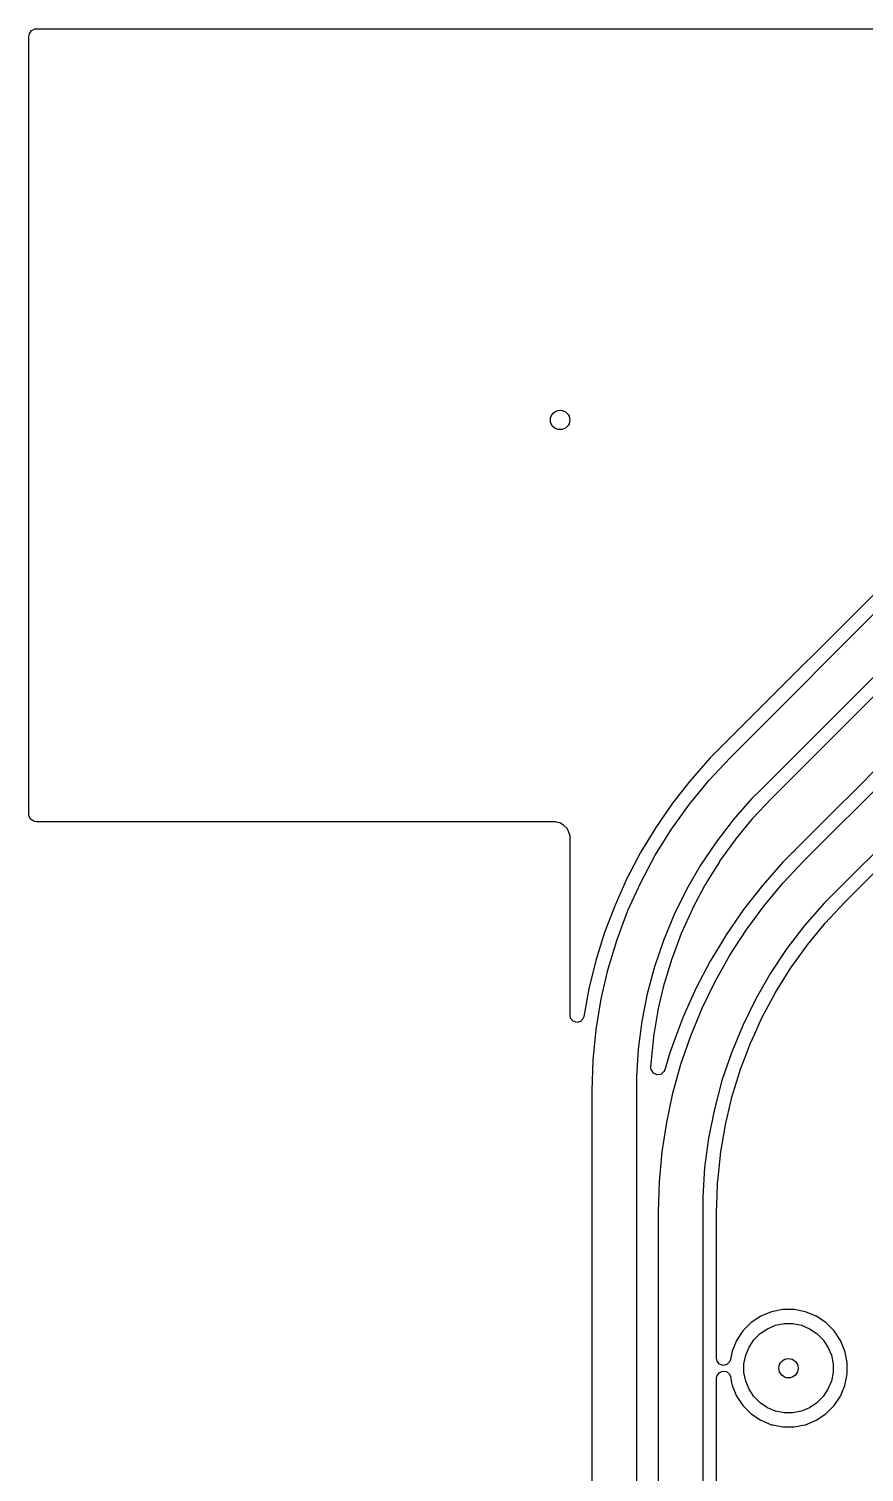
# Model space of a CAD drawing. Header units: inches. Extents: x 0.01 to 5.35, y 0.01 to 3.37.
# Drawn here: x 0.012 to 0.606, y 2.342 to 3.368 of the extents above; entities that cross this region are included whole.
import ezdxf

# ---------------------------------------------------------------- set-up
doc = ezdxf.new("R2010")
doc.units = ezdxf.units.IN
doc.header["$MEASUREMENT"] = 0
doc.layers.add('BLACK', color=250, linetype='CONTINUOUS')

msp = doc.modelspace()

# ---------------------------------------------------------------- linework, layer by layer
at = {"layer": 'BLACK', "linetype": 'CONTINUOUS'}
for p, q in [((0.0137, 3.3669), (0.0159, 3.368)), ((0.0137, 3.3669), (0.0137, 3.3669)), ((0.0159, 3.368), (0.0162, 3.3681)), ((0.0162, 3.3681), (0.0172, 3.3682)), ((0.0172, 3.3682), (5.3429, 3.3682)), ((0.0118, 3.3626), (0.012, 3.364)), ((0.0118, 2.8096), (0.0118, 3.3626)), ((0.012, 3.364), (0.0122, 3.3646)), ((0.0122, 3.3646), (0.0137, 3.3669)), ((0.6335, 2.9862), (0.505, 2.8578)), ((0.511, 2.8498), (0.6395, 2.9783)), ((0.6618, 2.956), (0.5333, 2.8275)), ((0.5423, 2.8226), (0.6609, 2.9413)), ((0.505, 2.8578), (0.4966, 2.8494)), ((0.4966, 2.8494), (0.4825, 2.8334)), ((0.496, 2.8338), (0.511, 2.8498)), ((0.4966, 2.8494), (0.4966, 2.8494)), ((0.62, 2.8468), (0.5969, 2.8237)), ((0.4824, 2.8332), (0.47, 2.8174)), ((0.4821, 2.8168), (0.496, 2.8338)), ((0.4825, 2.8334), (0.4824, 2.8332)), ((0.5633, 2.7762), (0.6261, 2.8389)), ((0.5333, 2.8275), (0.5262, 2.8205)), ((0.5969, 2.8237), (0.5892, 2.816)), ((0.47, 2.8174), (0.4581, 2.8002)), ((0.4693, 2.799), (0.4821, 2.8168)), ((0.5262, 2.8205), (0.5131, 2.8056)), ((0.5273, 2.8067), (0.5402, 2.8205)), ((0.5402, 2.8205), (0.5403, 2.8206)), ((0.5402, 2.8205), (0.5402, 2.8205)), ((0.5403, 2.8206), (0.5423, 2.8226)), ((0.5403, 2.8206), (0.5403, 2.8206)), ((0.5892, 2.816), (0.5584, 2.7852)), ((0.6484, 2.8166), (0.5856, 2.7539)), ((0.0119, 2.8086), (0.0118, 2.8096)), ((0.012, 2.8083), (0.0119, 2.8086)), ((0.0131, 2.8061), (0.012, 2.8083)), ((0.0154, 2.8046), (0.0131, 2.8061)), ((0.0131, 2.8061), (0.0131, 2.8061)), ((0.016, 2.8044), (0.0154, 2.8046)), ((0.0174, 2.8042), (0.016, 2.8044)), ((0.3868, 2.8042), (0.0174, 2.8042)), ((0.3885, 2.8037), (0.3868, 2.8042)), ((0.3868, 2.8042), (0.3868, 2.8042)), ((0.3898, 2.8034), (0.3885, 2.8037)), ((0.3885, 2.8037), (0.3885, 2.8037)), ((0.3899, 2.8034), (0.3898, 2.8034)), ((0.3898, 2.8034), (0.3898, 2.8034)), ((0.3916, 2.8023), (0.3899, 2.8034)), ((0.3925, 2.8018), (0.3916, 2.8023)), ((0.5131, 2.8056), (0.501, 2.7898)), ((0.5151, 2.7919), (0.5269, 2.8063)), ((0.5269, 2.8063), (0.527, 2.8065)), ((0.527, 2.8065), (0.5272, 2.8066)), ((0.5272, 2.8066), (0.5273, 2.8067)), ((0.3947, 2.7996), (0.3925, 2.8018)), ((0.3925, 2.8018), (0.3925, 2.8018)), ((0.3925, 2.8018), (0.3925, 2.8018)), ((0.3925, 2.8018), (0.3925, 2.8018)), ((0.3959, 2.7976), (0.3947, 2.7996)), ((0.3947, 2.7996), (0.3947, 2.7996)), ((0.3947, 2.7996), (0.3947, 2.7996)), ((0.3947, 2.7996), (0.3947, 2.7996)), ((0.3961, 2.7973), (0.3959, 2.7976)), ((0.3959, 2.7976), (0.3959, 2.7976)), ((0.3959, 2.7976), (0.3959, 2.7976)), ((0.3963, 2.7969), (0.3961, 2.7973)), ((0.3971, 2.794), (0.3963, 2.7969)), ((0.3971, 2.7939), (0.3971, 2.794)), ((0.3971, 2.6664), (0.3971, 2.7939)), ((0.3971, 2.7939), (0.3971, 2.7939)), ((0.4581, 2.8002), (0.4473, 2.7824)), ((0.4577, 2.7804), (0.4693, 2.799)), ((0.4581, 2.8002), (0.4581, 2.8002)), ((0.6038, 2.7582), (0.6466, 2.801)), ((0.4473, 2.7824), (0.4376, 2.7639)), ((0.501, 2.7898), (0.49, 2.7733)), ((0.5038, 2.7762), (0.5148, 2.7915)), ((0.5148, 2.7915), (0.5149, 2.7916)), ((0.5149, 2.7916), (0.515, 2.7917)), ((0.515, 2.7917), (0.5151, 2.7919)), ((0.5151, 2.7919), (0.5151, 2.7919)), ((0.5556, 2.7824), (0.555, 2.7818)), ((0.5564, 2.7831), (0.5556, 2.7824)), ((0.5584, 2.7852), (0.5564, 2.7831)), ((0.4474, 2.761), (0.4577, 2.7804)), ((0.49, 2.7733), (0.48, 2.756)), ((0.4946, 2.7614), (0.5036, 2.7758)), ((0.5036, 2.7758), (0.5037, 2.776)), ((0.5037, 2.776), (0.5038, 2.7761)), ((0.5038, 2.7761), (0.5038, 2.7762)), ((0.5486, 2.7754), (0.5341, 2.759)), ((0.555, 2.7818), (0.5486, 2.7754)), ((0.5486, 2.7754), (0.5486, 2.7754)), ((0.5487, 2.7607), (0.5633, 2.7762)), ((0.4376, 2.7639), (0.4291, 2.7449)), ((0.4937, 2.7599), (0.4946, 2.7614)), ((0.4383, 2.7411), (0.4474, 2.761)), ((0.48, 2.756), (0.4712, 2.7382)), ((0.4848, 2.7433), (0.4931, 2.7589)), ((0.4931, 2.7589), (0.4934, 2.7595)), ((0.4934, 2.7595), (0.4935, 2.7596)), ((0.4935, 2.7596), (0.4936, 2.7598)), ((0.4936, 2.7598), (0.4937, 2.7599)), ((0.5341, 2.759), (0.5206, 2.7418)), ((0.5341, 2.759), (0.5341, 2.759)), ((0.5351, 2.7443), (0.5487, 2.7607)), ((0.5856, 2.7539), (0.5782, 2.7465)), ((0.5946, 2.749), (0.5991, 2.7535)), ((0.5991, 2.7535), (0.6002, 2.7546)), ((0.6002, 2.7546), (0.6038, 2.7582)), ((0.4291, 2.7449), (0.4217, 2.7254)), ((0.4306, 2.7206), (0.4383, 2.7411)), ((0.4767, 2.7255), (0.4844, 2.7425)), ((0.4844, 2.7425), (0.4845, 2.7427)), ((0.4845, 2.7428), (0.4846, 2.743)), ((0.4845, 2.7427), (0.4845, 2.7428)), ((0.4846, 2.743), (0.4848, 2.7433)), ((0.5206, 2.7418), (0.5082, 2.7237)), ((0.5225, 2.7271), (0.5351, 2.7443)), ((0.5782, 2.7465), (0.5643, 2.7307)), ((0.5788, 2.7322), (0.5925, 2.7468)), ((0.5925, 2.7468), (0.5926, 2.7469)), ((0.5926, 2.7469), (0.5927, 2.747)), ((0.5926, 2.7469), (0.5926, 2.7469)), ((0.5927, 2.747), (0.5946, 2.749)), ((0.4712, 2.7382), (0.4636, 2.7198)), ((0.5643, 2.7307), (0.5515, 2.714)), ((0.566, 2.7166), (0.5779, 2.7311)), ((0.5779, 2.7311), (0.5785, 2.7319)), ((0.5785, 2.7319), (0.5786, 2.732)), ((0.5786, 2.732), (0.5787, 2.7321)), ((0.5786, 2.732), (0.5786, 2.732)), ((0.5787, 2.7321), (0.5788, 2.7322)), ((0.4217, 2.7254), (0.4155, 2.7055)), ((0.4243, 2.6996), (0.4306, 2.7206)), ((0.4699, 2.7075), (0.4765, 2.725)), ((0.4765, 2.7252), (0.4766, 2.7253)), ((0.4765, 2.725), (0.4765, 2.7252)), ((0.4766, 2.7253), (0.4767, 2.7255)), ((0.5082, 2.7237), (0.5051, 2.7187)), ((0.5082, 2.7237), (0.5082, 2.7237)), ((0.5082, 2.7237), (0.5082, 2.7237)), ((0.5109, 2.7093), (0.5225, 2.7271)), ((0.4636, 2.7198), (0.4572, 2.701)), ((0.5051, 2.7187), (0.4968, 2.705)), ((0.5515, 2.714), (0.5398, 2.6965)), ((0.5543, 2.7003), (0.5656, 2.7161)), ((0.5656, 2.7161), (0.5657, 2.7162)), ((0.5657, 2.7162), (0.5658, 2.7164)), ((0.5658, 2.7164), (0.5659, 2.7165)), ((0.5659, 2.7165), (0.566, 2.7166)), ((0.4155, 2.7055), (0.4105, 2.6853)), ((0.4155, 2.7055), (0.4155, 2.7055)), ((0.4155, 2.7055), (0.4155, 2.7055)), ((0.4572, 2.701), (0.4521, 2.6818)), ((0.4643, 2.6891), (0.4697, 2.707)), ((0.4697, 2.707), (0.4698, 2.7072)), ((0.4698, 2.7073), (0.4699, 2.7075)), ((0.4698, 2.7072), (0.4698, 2.7073)), ((0.4968, 2.705), (0.4866, 2.6856)), ((0.4968, 2.705), (0.4968, 2.705)), ((0.5005, 2.6907), (0.5109, 2.7093)), ((0.5538, 2.6997), (0.5539, 2.6998)), ((0.5538, 2.6996), (0.5538, 2.6997)), ((0.5539, 2.6998), (0.554, 2.7)), ((0.554, 2.7), (0.5543, 2.7003)), ((0.4193, 2.6782), (0.4243, 2.6996)), ((0.4911, 2.6716), (0.5005, 2.6907)), ((0.5398, 2.6965), (0.5293, 2.6783)), ((0.5433, 2.6827), (0.5538, 2.6996)), ((0.4105, 2.6853), (0.4069, 2.6657)), ((0.4521, 2.6818), (0.4482, 2.6623)), ((0.4599, 2.6704), (0.4641, 2.6886)), ((0.4641, 2.6886), (0.4642, 2.6888)), ((0.4642, 2.6889), (0.4643, 2.6891)), ((0.4642, 2.6888), (0.4642, 2.6889)), ((0.4866, 2.6856), (0.4777, 2.6656)), ((0.5336, 2.6647), (0.543, 2.6823)), ((0.543, 2.6823), (0.5431, 2.6824)), ((0.5431, 2.6824), (0.5432, 2.6825)), ((0.5432, 2.6825), (0.5433, 2.6827)), ((0.4157, 2.6566), (0.4193, 2.6782)), ((0.4568, 2.6515), (0.4598, 2.6699)), ((0.4598, 2.6701), (0.4599, 2.6702)), ((0.4598, 2.6699), (0.4598, 2.6701)), ((0.4599, 2.6702), (0.4599, 2.6704)), ((0.483, 2.6519), (0.4911, 2.6716)), ((0.5293, 2.6783), (0.52, 2.6594)), ((0.3975, 2.6646), (0.3971, 2.6664)), ((0.3975, 2.6645), (0.3975, 2.6646)), ((0.3992, 2.6624), (0.3975, 2.6645)), ((0.3975, 2.6645), (0.3975, 2.6645)), ((0.4018, 2.6615), (0.3992, 2.6624)), ((0.4045, 2.6622), (0.4018, 2.6615)), ((0.4064, 2.6642), (0.4045, 2.6622)), ((0.4065, 2.6644), (0.4064, 2.6642)), ((0.4069, 2.6657), (0.4065, 2.6644)), ((0.4482, 2.6623), (0.4456, 2.6426)), ((0.4777, 2.6656), (0.4718, 2.6503)), ((0.52, 2.6594), (0.512, 2.64)), ((0.5286, 2.6535), (0.5334, 2.6643)), ((0.5334, 2.6643), (0.5335, 2.6644)), ((0.5335, 2.6645), (0.5336, 2.6646)), ((0.5335, 2.6644), (0.5335, 2.6645)), ((0.5336, 2.6646), (0.5336, 2.6647)), ((0.4136, 2.6347), (0.4157, 2.6566)), ((0.4548, 2.6323), (0.4567, 2.6509)), ((0.4567, 2.6514), (0.4568, 2.6515)), ((0.4567, 2.6513), (0.4567, 2.6514)), ((0.4567, 2.6511), (0.4567, 2.6513)), ((0.4567, 2.6509), (0.4567, 2.6511)), ((0.4718, 2.6503), (0.4699, 2.6451)), ((0.476, 2.6318), (0.483, 2.6519)), ((0.5252, 2.6462), (0.5286, 2.6535)), ((0.4456, 2.6426), (0.4443, 2.6228)), ((0.4682, 2.6398), (0.4645, 2.6277)), ((0.4699, 2.6451), (0.4682, 2.6398)), ((0.512, 2.64), (0.5052, 2.6201)), ((0.5217, 2.6368), (0.525, 2.6457)), ((0.525, 2.6457), (0.5251, 2.6459)), ((0.5251, 2.6459), (0.5252, 2.646)), ((0.5252, 2.646), (0.5252, 2.6462)), ((0.4128, 2.6128), (0.4136, 2.6347)), ((0.4547, 2.6293), (0.4548, 2.6318)), ((0.4549, 2.6279), (0.4547, 2.6293)), ((0.4548, 2.6321), (0.4548, 2.6323)), ((0.4548, 2.632), (0.4548, 2.6321)), ((0.4548, 2.6318), (0.4548, 2.632)), ((0.455, 2.6277), (0.4549, 2.6279)), ((0.4703, 2.6112), (0.476, 2.6318)), ((0.518, 2.6271), (0.5217, 2.6368)), ((0.4443, 2.6228), (0.4443, 2.6128)), ((0.4564, 2.6254), (0.455, 2.6277)), ((0.4589, 2.6242), (0.4564, 2.6254)), ((0.4616, 2.6245), (0.4589, 2.6242)), ((0.4637, 2.6263), (0.4616, 2.6245)), ((0.4639, 2.6265), (0.4637, 2.6263)), ((0.4645, 2.6277), (0.4639, 2.6265)), ((0.5052, 2.6201), (0.4998, 2.5998)), ((0.5121, 2.6077), (0.5179, 2.6267)), ((0.5179, 2.6268), (0.518, 2.627)), ((0.5179, 2.6267), (0.5179, 2.6268)), ((0.518, 2.627), (0.518, 2.6271)), ((0.4128, 1.751), (0.4128, 2.6128)), ((0.4443, 2.6128), (0.4443, 1.7575)), ((0.4659, 2.5904), (0.4703, 2.6112)), ((0.512, 2.6073), (0.5121, 2.6075)), ((0.512, 2.6072), (0.512, 2.6073)), ((0.5121, 2.6076), (0.5121, 2.6077)), ((0.5121, 2.6075), (0.5121, 2.6076)), ((0.4998, 2.5998), (0.4957, 2.5792)), ((0.5075, 2.5878), (0.512, 2.6072)), ((0.4626, 2.5694), (0.4659, 2.5904)), ((0.5042, 2.568), (0.5074, 2.5873)), ((0.5074, 2.5877), (0.5075, 2.5878)), ((0.5074, 2.5875), (0.5074, 2.5877)), ((0.5074, 2.5873), (0.5074, 2.5875)), ((0.4957, 2.5792), (0.4929, 2.5583)), ((0.4607, 2.5482), (0.4626, 2.5694)), ((0.5022, 2.5485), (0.5041, 2.5672)), ((0.5041, 2.5677), (0.5042, 2.568)), ((0.5041, 2.5676), (0.5041, 2.5677)), ((0.5041, 2.5674), (0.5041, 2.5676)), ((0.5041, 2.5672), (0.5041, 2.5674)), ((0.4929, 2.5583), (0.4916, 2.5374)), ((0.4601, 2.5269), (0.4607, 2.5482)), ((0.5016, 2.5316), (0.5021, 2.547)), ((0.5021, 2.5476), (0.5022, 2.5485)), ((0.5021, 2.5475), (0.5021, 2.5476)), ((0.5021, 2.5473), (0.5021, 2.5475)), ((0.5021, 2.5471), (0.5021, 2.5473)), ((0.5021, 2.547), (0.5021, 2.5471)), ((0.4916, 2.5374), (0.4916, 2.5269)), ((0.4601, 1.7765), (0.4601, 2.5269)), ((0.4916, 2.5269), (0.4916, 1.7831)), ((0.5014, 2.527), (0.5016, 2.5316)), ((0.5014, 2.5269), (0.5014, 2.527)), ((0.5014, 2.527), (0.5014, 2.527)), ((0.5014, 2.5268), (0.5014, 2.5269)), ((0.5014, 2.5267), (0.5014, 2.5268)), ((0.5014, 2.4225), (0.5014, 2.5267)), ((0.5404, 2.4557), (0.5328, 2.4526)), ((0.5485, 2.4573), (0.5404, 2.4557)), ((0.5404, 2.4557), (0.5404, 2.4557)), ((0.5567, 2.4573), (0.5485, 2.4573)), ((0.5485, 2.4573), (0.5485, 2.4573)), ((0.5485, 2.4573), (0.5485, 2.4573)), ((0.5648, 2.4557), (0.5567, 2.4573)), ((0.5567, 2.4573), (0.5567, 2.4573)), ((0.5567, 2.4573), (0.5567, 2.4573)), ((0.5723, 2.4526), (0.5648, 2.4557)), ((0.5648, 2.4557), (0.5648, 2.4557)), ((0.5648, 2.4557), (0.5648, 2.4557)), ((0.5648, 2.4557), (0.5648, 2.4557)), ((0.5648, 2.4557), (0.5648, 2.4557)), ((0.526, 2.448), (0.5202, 2.4422)), ((0.5328, 2.4526), (0.526, 2.448)), ((0.526, 2.448), (0.526, 2.448)), ((0.526, 2.448), (0.526, 2.448)), ((0.5324, 2.4402), (0.5376, 2.4437)), ((0.5328, 2.4526), (0.5328, 2.4526)), ((0.5328, 2.4526), (0.5328, 2.4526)), ((0.5376, 2.4437), (0.5433, 2.4461)), ((0.5433, 2.4461), (0.5495, 2.4473)), ((0.5495, 2.4473), (0.5557, 2.4473)), ((0.5557, 2.4473), (0.5619, 2.4461)), ((0.5619, 2.4461), (0.5676, 2.4437)), ((0.5676, 2.4437), (0.5728, 2.4402)), ((0.5724, 2.4526), (0.5723, 2.4526)), ((0.5792, 2.448), (0.5724, 2.4526)), ((0.5724, 2.4526), (0.5724, 2.4526)), ((0.5724, 2.4526), (0.5724, 2.4526)), ((0.5724, 2.4526), (0.5724, 2.4526)), ((0.585, 2.4422), (0.5792, 2.448)), ((0.5792, 2.448), (0.5792, 2.448)), ((0.5792, 2.448), (0.5792, 2.448)), ((0.5156, 2.4354), (0.5125, 2.4278)), ((0.5202, 2.4422), (0.5156, 2.4354)), ((0.5156, 2.4354), (0.5156, 2.4354)), ((0.5156, 2.4354), (0.5156, 2.4354)), ((0.5202, 2.4422), (0.5202, 2.4422)), ((0.5202, 2.4422), (0.5202, 2.4422)), ((0.5245, 2.4306), (0.5279, 2.4358)), ((0.5279, 2.4358), (0.5324, 2.4402)), ((0.5728, 2.4402), (0.5772, 2.4358)), ((0.5772, 2.4358), (0.5807, 2.4306)), ((0.5896, 2.4354), (0.585, 2.4422)), ((0.585, 2.4422), (0.585, 2.4422)), ((0.585, 2.4422), (0.585, 2.4422)), ((0.5913, 2.4312), (0.5896, 2.4354)), ((0.5896, 2.4354), (0.5896, 2.4354)), ((0.5125, 2.4278), (0.5112, 2.4217)), ((0.5125, 2.4278), (0.5125, 2.4278)), ((0.5209, 2.4187), (0.5221, 2.4248)), ((0.5221, 2.4248), (0.5245, 2.4306)), ((0.5807, 2.4306), (0.5831, 2.4248)), ((0.5831, 2.4248), (0.5843, 2.4187)), ((0.5927, 2.4278), (0.5913, 2.4312)), ((0.5929, 2.4269), (0.5927, 2.4278)), ((0.5944, 2.4197), (0.5929, 2.4269)), ((0.5018, 2.4207), (0.5014, 2.4225)), ((0.5017, 2.4101), (0.5032, 2.4124)), ((0.5035, 2.4185), (0.5018, 2.4207)), ((0.5018, 2.4207), (0.5018, 2.4207)), ((0.5032, 2.4124), (0.5057, 2.4136)), ((0.5061, 2.4176), (0.5035, 2.4185)), ((0.5057, 2.4136), (0.5084, 2.4132)), ((0.5088, 2.4182), (0.5061, 2.4176)), ((0.5084, 2.4132), (0.5105, 2.4114)), ((0.5107, 2.4202), (0.5088, 2.4182)), ((0.5108, 2.4204), (0.5107, 2.4202)), ((0.5112, 2.4217), (0.5108, 2.4204)), ((0.5209, 2.4125), (0.5209, 2.4187)), ((0.5221, 2.4063), (0.5209, 2.4125)), ((0.5843, 2.4125), (0.5831, 2.4063)), ((0.5843, 2.4187), (0.5843, 2.4125)), ((0.5944, 2.4125), (0.5944, 2.4197)), ((0.5944, 2.4197), (0.5944, 2.4197)), ((0.5944, 2.4115), (0.5944, 2.4125)), ((0.5014, 2.4085), (0.5016, 2.4099)), ((0.5014, 2.3044), (0.5014, 2.4085)), ((0.5016, 2.4099), (0.5017, 2.41)), ((0.5017, 2.41), (0.5017, 2.4101)), ((0.5105, 2.4114), (0.5105, 2.4114)), ((0.5105, 2.4114), (0.5105, 2.4113)), ((0.5105, 2.4113), (0.5112, 2.4096)), ((0.5112, 2.4096), (0.5121, 2.4053)), ((0.5121, 2.4053), (0.5125, 2.4034)), ((0.5125, 2.4034), (0.5125, 2.4034)), ((0.5125, 2.4034), (0.5125, 2.4034)), ((0.5125, 2.4034), (0.5156, 2.3958)), ((0.5245, 2.4006), (0.5221, 2.4063)), ((0.5831, 2.4063), (0.5807, 2.4006)), ((0.5906, 2.3981), (0.5927, 2.4034)), ((0.5927, 2.4034), (0.5941, 2.4102)), ((0.5941, 2.4102), (0.5944, 2.4115)), ((0.5156, 2.3958), (0.5156, 2.3958)), ((0.5156, 2.3958), (0.5156, 2.3958)), ((0.5156, 2.3958), (0.5202, 2.389)), ((0.5279, 2.3954), (0.5245, 2.4006)), ((0.5324, 2.3909), (0.5279, 2.3954)), ((0.5772, 2.3954), (0.5728, 2.3909)), ((0.5807, 2.4006), (0.5772, 2.3954)), ((0.585, 2.389), (0.5896, 2.3958)), ((0.5896, 2.3958), (0.59, 2.3967)), ((0.59, 2.3967), (0.5906, 2.3981)), ((0.5202, 2.389), (0.5202, 2.389)), ((0.5202, 2.389), (0.5202, 2.389)), ((0.5202, 2.389), (0.526, 2.3832)), ((0.526, 2.3832), (0.526, 2.3832)), ((0.526, 2.3832), (0.526, 2.3832)), ((0.526, 2.3832), (0.5328, 2.3786)), ((0.5376, 2.3875), (0.5324, 2.3909)), ((0.5433, 2.3851), (0.5376, 2.3875)), ((0.5495, 2.3839), (0.5433, 2.3851)), ((0.5557, 2.3839), (0.5495, 2.3839)), ((0.5619, 2.3851), (0.5557, 2.3839)), ((0.5676, 2.3875), (0.5619, 2.3851)), ((0.5728, 2.3909), (0.5676, 2.3875)), ((0.5724, 2.3786), (0.5792, 2.3832)), ((0.5792, 2.3832), (0.585, 2.389)), ((0.5328, 2.3786), (0.5328, 2.3786)), ((0.5328, 2.3786), (0.5366, 2.377)), ((0.5366, 2.377), (0.5404, 2.3754)), ((0.5404, 2.3754), (0.5414, 2.3752)), ((0.5414, 2.3752), (0.5414, 2.3752)), ((0.5414, 2.3752), (0.5414, 2.3752)), ((0.5414, 2.3752), (0.5485, 2.3738)), ((0.5485, 2.3738), (0.5567, 2.3738)), ((0.5567, 2.3738), (0.5595, 2.3744)), ((0.5567, 2.3738), (0.5567, 2.3738)), ((0.5595, 2.3744), (0.5614, 2.3748)), ((0.5614, 2.3748), (0.5648, 2.3754)), ((0.5648, 2.3754), (0.5718, 2.3783)), ((0.5718, 2.3783), (0.5724, 2.3786)), ((0.5724, 2.3786), (0.5724, 2.3786)), ((0.5724, 2.3786), (0.5724, 2.3786))]:
    msp.add_line(p, q, dxfattribs=at)
at = {"layer": 'BLACK'}
for centre in [(0.39, 3.09), (0.5526, 2.4156)]:
    msp.add_circle(centre, 0.00689, dxfattribs=at)
at = {"layer": 'WHITE'}
for centre in [(0.39, 3.09), (0.5526, 2.4156)]:
    msp.add_circle(centre, 0.00689, dxfattribs=at)

doc.saveas('drawing.dxf')
